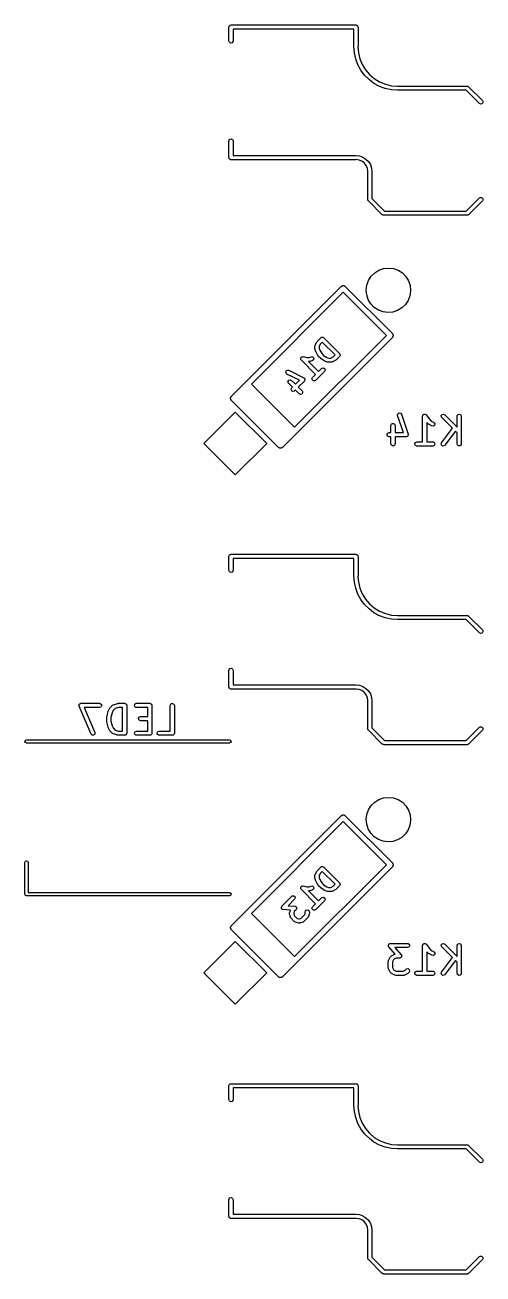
# Model space of a CAD drawing. Extents: x 63 to 245, y -153 to -57.
# Drawn here: x 113.98 to 130.47, y -153.44 to -108.49 of the extents above; entities that cross this region are included whole.
import ezdxf

# ---------------------------------------------------------------- set-up
doc = ezdxf.new("R2010")
doc.units = 0
doc.layers.add('BLACK', color=7, linetype='CONTINUOUS')

msp = doc.modelspace()

# ---------------------------------------------------------------- linework, layer by layer
at = {"layer": 'BLACK', "linetype": 'CONTINUOUS'}
for p, q in [((121.322, -108.561), (121.324, -108.551)), ((121.322, -109.061), (121.322, -108.561)), ((121.323, -108.548), (121.325, -108.545)), ((121.324, -108.551), (121.323, -108.548)), ((121.325, -108.545), (121.327, -108.535)), ((121.327, -108.535), (121.339, -108.52)), ((121.339, -108.52), (121.349, -108.504)), ((121.349, -108.504), (121.355, -108.501)), ((121.355, -108.501), (121.359, -108.496)), ((121.359, -108.496), (121.379, -108.493)), ((121.379, -108.493), (121.397, -108.486)), ((121.397, -108.486), (125.897, -108.486)), ((125.822, -108.636), (121.472, -108.636)), ((121.472, -108.636), (121.472, -109.061)), ((125.822, -109.261), (125.822, -108.636)), ((125.897, -108.486), (125.907, -108.488)), ((125.907, -108.488), (125.91, -108.487)), ((125.91, -108.487), (125.913, -108.489)), ((125.913, -108.489), (125.923, -108.491)), ((125.923, -108.491), (125.938, -108.503)), ((125.938, -108.503), (125.954, -108.513)), ((125.954, -108.513), (125.957, -108.519)), ((125.957, -108.519), (125.962, -108.523)), ((125.962, -108.523), (125.965, -108.543)), ((125.965, -108.543), (125.972, -108.561)), ((125.972, -108.561), (125.972, -109.261)), ((121.34, -109.109), (121.322, -109.061)), ((121.384, -109.135), (121.34, -109.109)), ((121.434, -109.126), (121.384, -109.135)), ((121.467, -109.087), (121.434, -109.126)), ((121.472, -109.061), (121.467, -109.087)), ((125.838, -109.485), (125.822, -109.261)), ((125.886, -109.705), (125.838, -109.485)), ((125.972, -109.261), (125.969, -109.278)), ((125.969, -109.278), (125.985, -109.485)), ((125.985, -109.485), (126.038, -109.703)), ((125.964, -109.915), (125.886, -109.705)), ((126.072, -110.113), (125.964, -109.915)), ((126.038, -109.703), (126.123, -109.91)), ((126.207, -110.292), (126.072, -110.113)), ((126.123, -109.91), (126.241, -110.101)), ((126.241, -110.101), (126.386, -110.272)), ((126.366, -110.451), (126.207, -110.292)), ((126.545, -110.586), (126.366, -110.451)), ((126.386, -110.272), (126.557, -110.417)), ((126.557, -110.417), (126.748, -110.535)), ((126.748, -110.535), (126.955, -110.62)), ((126.743, -110.694), (126.545, -110.586)), ((126.953, -110.772), (126.743, -110.694)), ((127.173, -110.82), (126.953, -110.772)), ((126.955, -110.62), (127.173, -110.673)), ((127.173, -110.673), (127.386, -110.69)), ((127.397, -110.836), (127.173, -110.82)), ((127.386, -110.69), (127.397, -110.686)), ((127.397, -110.686), (129.897, -110.686)), ((129.866, -110.836), (127.397, -110.836)), ((130.344, -111.314), (129.866, -110.836)), ((129.897, -110.686), (129.902, -110.687)), ((129.902, -110.687), (129.904, -110.686)), ((129.904, -110.686), (129.907, -110.688)), ((129.907, -110.688), (129.923, -110.691)), ((129.923, -110.691), (129.935, -110.701)), ((129.935, -110.701), (129.95, -110.708)), ((129.95, -110.708), (130.45, -111.208)), ((130.39, -111.336), (130.344, -111.314)), ((130.44, -111.322), (130.39, -111.336)), ((130.469, -111.28), (130.44, -111.322)), ((130.45, -111.208), (130.465, -111.229)), ((130.465, -111.229), (130.469, -111.28)), ((121.322, -112.661), (121.327, -112.635)), ((121.322, -113.261), (121.322, -112.661)), ((121.327, -112.635), (121.359, -112.596)), ((121.359, -112.596), (121.41, -112.587)), ((121.41, -112.587), (121.454, -112.613)), ((121.454, -112.613), (121.472, -112.661)), ((121.472, -112.661), (121.472, -113.186)), ((121.329, -113.279), (121.322, -113.261)), ((121.472, -113.186), (125.897, -113.186)), ((125.897, -113.186), (126.025, -113.2)), ((126.025, -113.2), (126.146, -113.243)), ((126.146, -113.243), (126.256, -113.311)), ((121.332, -113.298), (121.329, -113.279)), ((121.337, -113.303), (121.332, -113.298)), ((121.34, -113.309), (121.337, -113.303)), ((121.356, -113.319), (121.34, -113.309)), ((121.371, -113.331), (121.356, -113.319)), ((121.381, -113.333), (121.371, -113.331)), ((121.384, -113.335), (121.381, -113.333)), ((121.387, -113.334), (121.384, -113.335)), ((121.397, -113.336), (121.387, -113.334)), ((125.897, -113.336), (121.397, -113.336)), ((125.905, -113.333), (125.897, -113.336)), ((126.008, -113.347), (125.905, -113.333)), ((126.111, -113.39), (126.008, -113.347)), ((126.2, -113.458), (126.111, -113.39)), ((126.268, -113.547), (126.2, -113.458)), ((126.256, -113.311), (126.347, -113.402)), ((126.311, -113.65), (126.268, -113.547)), ((126.324, -113.749), (126.311, -113.65)), ((126.347, -113.402), (126.415, -113.512)), ((126.415, -113.512), (126.458, -113.633)), ((126.458, -113.633), (126.472, -113.761)), ((126.322, -113.761), (126.324, -113.749)), ((126.322, -114.761), (126.322, -113.761)), ((126.472, -113.761), (126.472, -114.73)), ((126.328, -114.776), (126.322, -114.761)), ((126.329, -114.793), (126.328, -114.776)), ((126.338, -114.806), (126.329, -114.793)), ((126.34, -114.809), (126.338, -114.806)), ((126.341, -114.81), (126.34, -114.809)), ((126.344, -114.814), (126.341, -114.81)), ((126.844, -115.314), (126.344, -114.814)), ((126.472, -114.73), (126.928, -115.186)), ((129.866, -115.186), (130.344, -114.708)), ((130.45, -114.814), (129.95, -115.314)), ((130.344, -114.708), (130.365, -114.693)), ((130.365, -114.693), (130.416, -114.689)), ((130.416, -114.689), (130.458, -114.718)), ((130.472, -114.768), (130.45, -114.814)), ((130.458, -114.718), (130.472, -114.768)), ((126.859, -115.321), (126.844, -115.314)), ((126.871, -115.331), (126.859, -115.321)), ((126.887, -115.334), (126.871, -115.331)), ((126.89, -115.336), (126.887, -115.334)), ((126.892, -115.335), (126.89, -115.336)), ((126.897, -115.336), (126.892, -115.335)), ((129.897, -115.336), (126.897, -115.336)), ((126.928, -115.186), (129.866, -115.186)), ((129.912, -115.33), (129.897, -115.336)), ((129.929, -115.329), (129.912, -115.33)), ((129.942, -115.32), (129.929, -115.329)), ((129.945, -115.318), (129.942, -115.32)), ((129.946, -115.317), (129.945, -115.318)), ((129.95, -115.314), (129.946, -115.317)), ((126.572, -117.403), (126.724, -117.309)), ((126.724, -117.309), (126.893, -117.252)), ((126.893, -117.252), (127.07, -117.233)), ((127.07, -117.233), (127.247, -117.254)), ((127.247, -117.254), (127.415, -117.314)), ((127.415, -117.314), (127.566, -117.41)), ((126.287, -117.845), (126.348, -117.678)), ((126.348, -117.678), (126.445, -117.528)), ((126.445, -117.528), (126.572, -117.403)), ((127.566, -117.41), (127.692, -117.536)), ((127.692, -117.536), (127.786, -117.688)), ((127.786, -117.688), (127.845, -117.856)), ((121.408, -121.852), (125.368, -117.892)), ((125.438, -118.104), (122.133, -121.41)), ((125.368, -117.892), (125.382, -117.885)), ((125.382, -117.885), (125.393, -117.873)), ((125.393, -117.873), (125.409, -117.871)), ((125.409, -117.871), (125.423, -117.864)), ((125.423, -117.864), (125.438, -117.866)), ((125.438, -117.866), (125.454, -117.864)), ((126.994, -119.66), (125.438, -118.104)), ((125.454, -117.864), (125.468, -117.871)), ((125.468, -117.871), (125.484, -117.873)), ((125.484, -117.873), (125.495, -117.885)), ((125.495, -117.885), (125.509, -117.892)), ((125.509, -117.892), (127.206, -119.589)), ((126.265, -118.022), (126.287, -117.845)), ((126.282, -118.2), (126.265, -118.022)), ((126.338, -118.369), (126.282, -118.2)), ((127.864, -118.056), (127.84, -118.232)), ((127.845, -117.856), (127.865, -118.033)), ((127.865, -118.033), (127.864, -118.056)), ((126.431, -118.521), (126.338, -118.369)), ((126.555, -118.65), (126.431, -118.521)), ((126.704, -118.747), (126.555, -118.65)), ((127.678, -118.548), (127.548, -118.671)), ((127.776, -118.399), (127.678, -118.548)), ((127.84, -118.232), (127.776, -118.399)), ((126.871, -118.81), (126.704, -118.747)), ((127.048, -118.833), (126.871, -118.81)), ((127.226, -118.817), (127.048, -118.833)), ((127.395, -118.762), (127.226, -118.817)), ((127.548, -118.671), (127.395, -118.762)), ((127.206, -119.73), (123.246, -123.69)), ((123.688, -122.965), (126.994, -119.66)), ((124.421, -120.037), (124.425, -120.011)), ((124.425, -120.011), (124.428, -120.008)), ((124.428, -120.003), (124.482, -119.895)), ((124.428, -120.008), (124.428, -120.003)), ((124.482, -119.895), (124.496, -119.877)), ((124.496, -119.876), (124.631, -119.741)), ((124.496, -119.877), (124.496, -119.876)), ((124.611, -119.973), (124.571, -120.054)), ((124.684, -119.9), (124.611, -119.973)), ((124.631, -119.741), (124.639, -119.736)), ((124.639, -119.736), (124.641, -119.733)), ((124.641, -119.733), (124.644, -119.732)), ((124.644, -119.732), (124.652, -119.726)), ((124.652, -119.726), (124.672, -119.725)), ((124.672, -119.725), (124.691, -119.72)), ((125.144, -120.36), (124.684, -119.9)), ((124.691, -119.72), (124.697, -119.722)), ((124.697, -119.722), (124.704, -119.722)), ((124.704, -119.722), (124.719, -119.733)), ((124.719, -119.733), (124.737, -119.741)), ((124.737, -119.741), (125.303, -120.307)), ((127.206, -119.589), (127.213, -119.603)), ((127.213, -119.716), (127.206, -119.73)), ((127.213, -119.603), (127.225, -119.614)), ((127.225, -119.705), (127.213, -119.716)), ((127.225, -119.614), (127.227, -119.63)), ((127.227, -119.689), (127.225, -119.705)), ((127.227, -119.63), (127.234, -119.644)), ((127.234, -119.675), (127.227, -119.689)), ((127.234, -119.644), (127.232, -119.66)), ((127.232, -119.66), (127.234, -119.675)), ((123.914, -120.467), (123.928, -120.451)), ((123.928, -120.451), (123.941, -120.433)), ((123.941, -120.433), (123.945, -120.432)), ((123.945, -120.432), (123.948, -120.429)), ((123.948, -120.429), (123.969, -120.426)), ((123.969, -120.426), (123.99, -120.42)), ((123.99, -120.42), (123.994, -120.422)), ((123.994, -120.422), (123.998, -120.421)), ((123.998, -120.421), (124.126, -120.447)), ((124.126, -120.447), (124.214, -120.447)), ((124.214, -120.447), (124.283, -120.424)), ((124.283, -120.424), (124.309, -120.42)), ((124.309, -120.42), (124.357, -120.439)), ((124.357, -120.439), (124.381, -120.484)), ((124.421, -120.145), (124.421, -120.037)), ((124.421, -120.146), (124.421, -120.145)), ((124.424, -120.168), (124.421, -120.146)), ((124.451, -120.249), (124.424, -120.168)), ((124.454, -120.252), (124.451, -120.249)), ((124.458, -120.264), (124.454, -120.252)), ((124.539, -120.399), (124.458, -120.264)), ((124.542, -120.401), (124.539, -120.399)), ((124.55, -120.413), (124.542, -120.401)), ((124.631, -120.494), (124.55, -120.413)), ((124.571, -120.054), (124.571, -120.132)), ((124.571, -120.132), (124.591, -120.194)), ((124.591, -120.194), (124.663, -120.313)), ((124.663, -120.313), (124.731, -120.381)), ((124.731, -120.381), (124.85, -120.453)), ((124.85, -120.453), (124.912, -120.474)), ((124.99, -120.474), (125.071, -120.433)), ((125.071, -120.433), (125.144, -120.36)), ((125.303, -120.413), (125.168, -120.548)), ((125.303, -120.307), (125.309, -120.315)), ((125.311, -120.395), (125.303, -120.413)), ((125.309, -120.315), (125.311, -120.317)), ((125.311, -120.317), (125.312, -120.32)), ((125.322, -120.379), (125.311, -120.395)), ((125.312, -120.32), (125.318, -120.328)), ((125.318, -120.328), (125.319, -120.348)), ((125.319, -120.348), (125.325, -120.367)), ((125.325, -120.367), (125.322, -120.373)), ((125.322, -120.373), (125.322, -120.379)), ((123.385, -120.935), (123.428, -120.907)), ((123.428, -120.907), (123.479, -120.912)), ((123.479, -120.912), (124.017, -121.182)), ((123.911, -120.475), (123.914, -120.472)), ((123.913, -120.497), (123.911, -120.475)), ((123.913, -120.519), (123.913, -120.497)), ((123.915, -120.522), (123.913, -120.519)), ((123.914, -120.472), (123.914, -120.467)), ((123.916, -120.526), (123.915, -120.522)), ((123.931, -120.548), (123.916, -120.526)), ((124.443, -121.06), (123.931, -120.548)), ((124.226, -120.597), (124.192, -120.597)), ((124.192, -120.597), (124.549, -120.954)), ((124.228, -120.596), (124.226, -120.597)), ((124.25, -120.593), (124.228, -120.596)), ((124.331, -120.566), (124.25, -120.593)), ((124.371, -120.534), (124.331, -120.566)), ((124.381, -120.484), (124.371, -120.534)), ((124.549, -120.954), (124.658, -120.846)), ((124.634, -120.495), (124.631, -120.494)), ((124.646, -120.505), (124.634, -120.495)), ((124.78, -120.586), (124.646, -120.505)), ((124.658, -120.846), (124.679, -120.831)), ((124.679, -120.831), (124.73, -120.826)), ((124.73, -120.826), (124.772, -120.856)), ((124.786, -120.905), (124.764, -120.952)), ((124.772, -120.856), (124.786, -120.905)), ((124.784, -120.587), (124.78, -120.586)), ((124.795, -120.593), (124.784, -120.587)), ((124.876, -120.62), (124.795, -120.593)), ((124.878, -120.62), (124.876, -120.62)), ((124.9, -120.624), (124.878, -120.62)), ((125.007, -120.624), (124.9, -120.624)), ((124.912, -120.474), (124.99, -120.474)), ((125.012, -120.622), (125.007, -120.624)), ((125.016, -120.623), (125.012, -120.622)), ((125.041, -120.616), (125.016, -120.623)), ((125.149, -120.562), (125.041, -120.616)), ((125.15, -120.561), (125.149, -120.562)), ((125.168, -120.548), (125.15, -120.561)), ((123.37, -120.984), (123.385, -120.935)), ((123.391, -121.031), (123.37, -120.984)), ((123.411, -121.047), (123.391, -121.031)), ((123.857, -121.269), (123.411, -121.047)), ((123.453, -121.31), (123.483, -121.268)), ((123.458, -121.361), (123.453, -121.31)), ((123.473, -121.383), (123.458, -121.361)), ((123.483, -121.268), (123.532, -121.255)), ((123.532, -121.255), (123.579, -121.277)), ((123.579, -121.277), (123.714, -121.412)), ((123.714, -121.412), (123.857, -121.269)), ((124.037, -121.302), (123.82, -121.518)), ((124.017, -121.182), (124.038, -121.197)), ((124.039, -121.297), (124.037, -121.302)), ((124.038, -121.197), (124.04, -121.203)), ((124.044, -121.294), (124.039, -121.297)), ((124.04, -121.203), (124.045, -121.206)), ((124.05, -121.274), (124.044, -121.294)), ((124.045, -121.206), (124.05, -121.226)), ((124.05, -121.226), (124.059, -121.244)), ((124.058, -121.255), (124.05, -121.274)), ((124.059, -121.244), (124.057, -121.25)), ((124.057, -121.25), (124.058, -121.255)), ((124.313, -121.215), (124.335, -121.169)), ((124.326, -121.265), (124.313, -121.215)), ((124.368, -121.294), (124.326, -121.265)), ((124.335, -121.169), (124.443, -121.06)), ((124.42, -121.29), (124.368, -121.294)), ((124.441, -121.275), (124.42, -121.29)), ((124.764, -120.952), (124.441, -121.275)), ((122.133, -121.41), (123.688, -122.965)), ((123.608, -121.518), (123.473, -121.383)), ((123.559, -121.593), (123.581, -121.546)), ((123.572, -121.642), (123.559, -121.593)), ((123.614, -121.672), (123.572, -121.642)), ((123.581, -121.546), (123.608, -121.518)), ((123.665, -121.667), (123.614, -121.672)), ((123.687, -121.652), (123.665, -121.667)), ((123.714, -121.624), (123.687, -121.652)), ((123.85, -121.76), (123.714, -121.624)), ((123.82, -121.518), (123.956, -121.654)), ((123.896, -121.782), (123.85, -121.76)), ((123.946, -121.768), (123.896, -121.782)), ((123.975, -121.726), (123.946, -121.768)), ((123.956, -121.654), (123.971, -121.675)), ((123.971, -121.675), (123.975, -121.726)), ((121.38, -121.907), (121.387, -121.893)), ((121.382, -121.922), (121.38, -121.907)), ((121.38, -121.938), (121.382, -121.922)), ((121.387, -121.952), (121.38, -121.938)), ((121.387, -121.893), (121.389, -121.877)), ((121.389, -121.968), (121.387, -121.952)), ((121.389, -121.877), (121.401, -121.866)), ((121.401, -121.979), (121.389, -121.968)), ((121.401, -121.866), (121.408, -121.852)), ((121.408, -121.993), (121.401, -121.979)), ((123.105, -123.69), (121.408, -121.993)), ((120.418, -123.549), (121.549, -122.417)), ((121.549, -122.417), (122.681, -123.549)), ((127.393, -122.514), (127.412, -122.466)), ((127.397, -122.539), (127.393, -122.514)), ((127.602, -123.155), (127.397, -122.539)), ((127.412, -122.466), (127.457, -122.442)), ((127.457, -122.442), (127.508, -122.452)), ((127.508, -122.452), (127.54, -122.492)), ((127.54, -122.492), (127.778, -123.206)), ((128.298, -122.563), (128.303, -122.538)), ((128.298, -123.488), (128.298, -122.563)), ((128.303, -122.538), (128.305, -122.534)), ((128.305, -122.534), (128.306, -122.53)), ((128.306, -122.53), (128.322, -122.515)), ((128.322, -122.515), (128.336, -122.498)), ((128.336, -122.498), (128.34, -122.498)), ((128.34, -122.498), (128.343, -122.495)), ((128.343, -122.495), (128.365, -122.493)), ((128.365, -122.493), (128.386, -122.49)), ((128.386, -122.49), (128.39, -122.492)), ((128.39, -122.492), (128.394, -122.491)), ((128.394, -122.491), (128.412, -122.504)), ((128.412, -122.504), (128.431, -122.515)), ((128.431, -122.515), (128.432, -122.519)), ((128.432, -122.519), (128.436, -122.522)), ((128.436, -122.522), (128.527, -122.658)), ((128.527, -122.658), (128.608, -122.74)), ((128.967, -122.544), (128.997, -122.502)), ((128.972, -122.595), (128.967, -122.544)), ((128.987, -122.616), (128.972, -122.595)), ((129.369, -122.999), (128.987, -122.616)), ((128.997, -122.502), (129.046, -122.489)), ((129.046, -122.489), (129.093, -122.51)), ((129.093, -122.51), (129.536, -122.954)), ((129.536, -122.563), (129.541, -122.538)), ((129.536, -122.954), (129.536, -122.563)), ((129.541, -122.538), (129.574, -122.498)), ((129.574, -122.498), (129.624, -122.49)), ((129.624, -122.49), (129.669, -122.515)), ((129.669, -122.515), (129.686, -122.563)), ((129.686, -122.563), (129.686, -123.563)), ((127.039, -123.173), (127.087, -123.155)), ((127.087, -123.155), (127.155, -123.155)), ((127.155, -122.897), (127.16, -122.871)), ((127.155, -123.155), (127.155, -122.897)), ((127.16, -122.871), (127.193, -122.832)), ((127.193, -122.832), (127.243, -122.823)), ((127.243, -122.823), (127.288, -122.849)), ((127.288, -122.849), (127.305, -122.897)), ((127.305, -122.897), (127.305, -123.155)), ((127.305, -123.155), (127.602, -123.155)), ((128.511, -122.855), (128.448, -122.792)), ((128.448, -122.792), (128.448, -123.488)), ((128.512, -122.855), (128.511, -122.855)), ((128.53, -122.869), (128.512, -122.855)), ((128.625, -122.916), (128.53, -122.869)), ((128.608, -122.74), (128.692, -122.782)), ((128.676, -122.922), (128.625, -122.916)), ((128.719, -122.894), (128.676, -122.922)), ((128.692, -122.782), (128.713, -122.798)), ((128.713, -122.798), (128.734, -122.845)), ((128.734, -122.845), (128.719, -122.894)), ((128.98, -123.518), (129.369, -122.999)), ((129.477, -123.106), (129.1, -123.608)), ((129.536, -123.166), (129.477, -123.106)), ((121.549, -124.68), (120.418, -123.549)), ((122.681, -123.549), (121.549, -124.68)), ((127.014, -123.217), (127.039, -123.173)), ((127.023, -123.268), (127.014, -123.217)), ((127.062, -123.301), (127.023, -123.268)), ((127.087, -123.305), (127.062, -123.301)), ((127.155, -123.305), (127.087, -123.305)), ((127.155, -123.563), (127.155, -123.305)), ((127.173, -123.612), (127.155, -123.563)), ((127.217, -123.637), (127.173, -123.612)), ((127.301, -123.589), (127.268, -123.628)), ((127.305, -123.563), (127.301, -123.589)), ((127.707, -123.305), (127.305, -123.305)), ((127.305, -123.305), (127.305, -123.563)), ((127.712, -123.303), (127.707, -123.305)), ((127.718, -123.304), (127.712, -123.303)), ((127.736, -123.294), (127.718, -123.304)), ((127.755, -123.287), (127.736, -123.294)), ((127.758, -123.283), (127.755, -123.287)), ((127.763, -123.28), (127.758, -123.283)), ((127.77, -123.261), (127.763, -123.28)), ((127.78, -123.243), (127.77, -123.261)), ((127.778, -123.206), (127.781, -123.232)), ((127.781, -123.232), (127.779, -123.237)), ((127.779, -123.237), (127.78, -123.243)), ((128.014, -123.55), (128.039, -123.506)), ((128.023, -123.601), (128.014, -123.55)), ((128.062, -123.634), (128.023, -123.601)), ((128.039, -123.506), (128.087, -123.488)), ((128.087, -123.488), (128.298, -123.488)), ((128.448, -123.488), (128.659, -123.488)), ((128.659, -123.488), (128.685, -123.493)), ((128.685, -123.493), (128.724, -123.526)), ((128.733, -123.576), (128.707, -123.621)), ((128.724, -123.526), (128.733, -123.576)), ((128.965, -123.567), (128.98, -123.518)), ((128.985, -123.615), (128.965, -123.567)), ((129.1, -123.608), (129.081, -123.626)), ((129.536, -123.563), (129.536, -123.166)), ((129.554, -123.612), (129.536, -123.563)), ((129.598, -123.637), (129.554, -123.612)), ((129.682, -123.589), (129.649, -123.628)), ((129.686, -123.563), (129.682, -123.589)), ((123.119, -123.697), (123.105, -123.69)), ((123.13, -123.709), (123.119, -123.697)), ((123.146, -123.711), (123.13, -123.709)), ((123.16, -123.718), (123.146, -123.711)), ((123.176, -123.716), (123.16, -123.718)), ((123.191, -123.718), (123.176, -123.716)), ((123.205, -123.711), (123.191, -123.718)), ((123.221, -123.709), (123.205, -123.711)), ((123.232, -123.697), (123.221, -123.709)), ((123.246, -123.69), (123.232, -123.697)), ((127.268, -123.628), (127.217, -123.637)), ((128.087, -123.638), (128.062, -123.634)), ((128.659, -123.638), (128.087, -123.638)), ((128.707, -123.621), (128.659, -123.638)), ((129.031, -123.638), (128.985, -123.615)), ((129.081, -123.626), (129.031, -123.638)), ((129.649, -123.628), (129.598, -123.637)), ((121.322, -127.611), (121.324, -127.601)), ((121.322, -128.111), (121.322, -127.611)), ((121.323, -127.598), (121.325, -127.595)), ((121.324, -127.601), (121.323, -127.598)), ((121.325, -127.595), (121.327, -127.585)), ((121.327, -127.585), (121.339, -127.57)), ((121.339, -127.57), (121.349, -127.554)), ((121.349, -127.554), (121.355, -127.551)), ((121.355, -127.551), (121.359, -127.546)), ((121.359, -127.546), (121.379, -127.543)), ((121.379, -127.543), (121.397, -127.536)), ((121.397, -127.536), (125.897, -127.536)), ((125.897, -127.536), (125.907, -127.538)), ((125.907, -127.538), (125.91, -127.537)), ((125.91, -127.537), (125.913, -127.539)), ((125.913, -127.539), (125.923, -127.541)), ((125.923, -127.541), (125.938, -127.553)), ((125.938, -127.553), (125.954, -127.563)), ((125.954, -127.563), (125.957, -127.569)), ((125.957, -127.569), (125.962, -127.573)), ((125.962, -127.573), (125.965, -127.593)), ((125.965, -127.593), (125.972, -127.611)), ((125.972, -127.611), (125.972, -128.311)), ((125.822, -127.686), (121.472, -127.686)), ((121.472, -127.686), (121.472, -128.111)), ((125.822, -128.311), (125.822, -127.686)), ((121.34, -128.159), (121.322, -128.111)), ((121.384, -128.185), (121.34, -128.159)), ((121.434, -128.176), (121.384, -128.185)), ((121.467, -128.137), (121.434, -128.176)), ((121.472, -128.111), (121.467, -128.137)), ((125.838, -128.535), (125.822, -128.311)), ((125.886, -128.755), (125.838, -128.535)), ((125.972, -128.311), (125.969, -128.328)), ((125.969, -128.328), (125.985, -128.535)), ((125.985, -128.535), (126.038, -128.753)), ((125.964, -128.965), (125.886, -128.755)), ((126.072, -129.163), (125.964, -128.965)), ((126.038, -128.753), (126.123, -128.96)), ((126.123, -128.96), (126.241, -129.151)), ((126.207, -129.342), (126.072, -129.163)), ((126.366, -129.501), (126.207, -129.342)), ((126.241, -129.151), (126.386, -129.322)), ((126.386, -129.322), (126.557, -129.467)), ((126.545, -129.636), (126.366, -129.501)), ((126.743, -129.744), (126.545, -129.636)), ((126.557, -129.467), (126.748, -129.585)), ((126.953, -129.822), (126.743, -129.744)), ((126.748, -129.585), (126.955, -129.67)), ((127.173, -129.87), (126.953, -129.822)), ((126.955, -129.67), (127.173, -129.723)), ((127.173, -129.723), (127.386, -129.74)), ((127.397, -129.886), (127.173, -129.87)), ((127.386, -129.74), (127.397, -129.736)), ((127.397, -129.736), (129.897, -129.736)), ((129.866, -129.886), (127.397, -129.886)), ((130.344, -130.364), (129.866, -129.886)), ((129.897, -129.736), (129.902, -129.737)), ((129.902, -129.737), (129.904, -129.736)), ((129.904, -129.736), (129.907, -129.738)), ((129.907, -129.738), (129.923, -129.741)), ((129.923, -129.741), (129.935, -129.751)), ((129.935, -129.751), (129.95, -129.758)), ((129.95, -129.758), (130.45, -130.258)), ((130.469, -130.33), (130.44, -130.372)), ((130.45, -130.258), (130.465, -130.279)), ((130.465, -130.279), (130.469, -130.33)), ((130.39, -130.386), (130.344, -130.364)), ((130.44, -130.372), (130.39, -130.386)), ((121.322, -131.711), (121.327, -131.685)), ((121.327, -131.685), (121.359, -131.646)), ((121.359, -131.646), (121.41, -131.637)), ((121.41, -131.637), (121.454, -131.663)), ((121.454, -131.663), (121.472, -131.711)), ((121.322, -132.311), (121.322, -131.711)), ((121.472, -131.711), (121.472, -132.236)), ((121.329, -132.329), (121.322, -132.311)), ((121.332, -132.349), (121.329, -132.329)), ((121.337, -132.353), (121.332, -132.349)), ((121.34, -132.359), (121.337, -132.353)), ((121.356, -132.369), (121.34, -132.359)), ((121.371, -132.381), (121.356, -132.369)), ((121.381, -132.383), (121.371, -132.381)), ((121.384, -132.385), (121.381, -132.383)), ((121.387, -132.384), (121.384, -132.385)), ((121.397, -132.386), (121.387, -132.384)), ((125.897, -132.386), (121.397, -132.386)), ((121.472, -132.236), (125.897, -132.236)), ((125.897, -132.236), (126.025, -132.25)), ((125.905, -132.383), (125.897, -132.386)), ((126.008, -132.397), (125.905, -132.383)), ((126.111, -132.44), (126.008, -132.397)), ((126.025, -132.25), (126.146, -132.293)), ((126.2, -132.508), (126.111, -132.44)), ((126.146, -132.293), (126.256, -132.361)), ((126.268, -132.597), (126.2, -132.508)), ((126.256, -132.361), (126.347, -132.452)), ((126.311, -132.7), (126.268, -132.597)), ((126.347, -132.452), (126.415, -132.562)), ((126.415, -132.562), (126.458, -132.683)), ((115.922, -132.978), (115.924, -132.969)), ((115.928, -133.003), (115.922, -132.978)), ((115.923, -132.96), (115.931, -132.945)), ((115.924, -132.969), (115.923, -132.96)), ((116.356, -134.003), (115.928, -133.003)), ((115.931, -132.945), (115.936, -132.928)), ((115.936, -132.928), (115.944, -132.924)), ((115.944, -132.924), (115.948, -132.916)), ((115.948, -132.916), (115.965, -132.91)), ((115.965, -132.91), (115.979, -132.9)), ((115.979, -132.9), (115.988, -132.901)), ((115.988, -132.901), (115.997, -132.898)), ((115.997, -132.898), (116.663, -132.898)), ((116.663, -133.048), (116.11, -133.048)), ((116.11, -133.048), (116.494, -133.944)), ((116.663, -132.898), (116.689, -132.903)), ((116.711, -133.031), (116.663, -133.048)), ((116.689, -132.903), (116.728, -132.936)), ((116.737, -132.986), (116.711, -133.031)), ((116.728, -132.936), (116.737, -132.986)), ((117.039, -133.063), (117.134, -132.968)), ((117.134, -132.968), (117.155, -132.953)), ((117.155, -132.953), (117.16, -132.953)), ((117.16, -132.953), (117.163, -132.95)), ((117.163, -132.95), (117.306, -132.902)), ((117.342, -133.048), (117.228, -133.087)), ((117.306, -132.902), (117.328, -132.899)), ((117.328, -132.899), (117.33, -132.898)), ((117.33, -132.898), (117.568, -132.898)), ((117.493, -133.048), (117.342, -133.048)), ((117.493, -133.898), (117.493, -133.048)), ((117.568, -132.898), (117.578, -132.9)), ((117.578, -132.9), (117.581, -132.9)), ((117.581, -132.9), (117.584, -132.901)), ((117.584, -132.901), (117.594, -132.903)), ((117.594, -132.903), (117.609, -132.915)), ((117.609, -132.915), (117.625, -132.925)), ((117.625, -132.925), (117.628, -132.932)), ((117.628, -132.932), (117.633, -132.936)), ((117.633, -132.936), (117.636, -132.955)), ((117.636, -132.955), (117.643, -132.973)), ((117.643, -132.973), (117.643, -133.973)), ((117.923, -132.96), (117.948, -132.916)), ((117.932, -133.011), (117.923, -132.96)), ((117.971, -133.044), (117.932, -133.011)), ((117.948, -132.916), (117.997, -132.898)), ((117.997, -133.048), (117.971, -133.044)), ((117.997, -132.898), (118.473, -132.898)), ((118.398, -133.048), (117.997, -133.048)), ((118.398, -133.375), (118.398, -133.048)), ((118.473, -132.898), (118.482, -132.9)), ((118.482, -132.9), (118.486, -132.9)), ((118.486, -132.9), (118.489, -132.901)), ((118.489, -132.901), (118.498, -132.903)), ((118.498, -132.903), (118.513, -132.915)), ((118.513, -132.915), (118.53, -132.925)), ((118.53, -132.925), (118.532, -132.932)), ((118.532, -132.932), (118.538, -132.936)), ((118.538, -132.936), (118.541, -132.955)), ((118.541, -132.955), (118.548, -132.973)), ((118.548, -132.973), (118.548, -133.973)), ((119.207, -132.973), (119.212, -132.948)), ((119.207, -133.898), (119.207, -132.973)), ((119.212, -132.948), (119.245, -132.908)), ((119.245, -132.908), (119.295, -132.9)), ((119.295, -132.9), (119.34, -132.925)), ((119.34, -132.925), (119.357, -132.973)), ((119.357, -132.973), (119.357, -133.973)), ((126.324, -132.799), (126.311, -132.7)), ((126.322, -132.811), (126.324, -132.799)), ((126.322, -133.811), (126.322, -132.811)), ((126.458, -132.683), (126.472, -132.811)), ((126.472, -132.811), (126.472, -133.78)), ((116.922, -133.402), (116.924, -133.387)), ((116.922, -133.545), (116.922, -133.402)), ((116.924, -133.384), (116.971, -133.193)), ((116.924, -133.387), (116.924, -133.384)), ((116.971, -133.193), (116.977, -133.181)), ((116.977, -133.178), (117.025, -133.083)), ((116.977, -133.181), (116.977, -133.178)), ((117.025, -133.083), (117.038, -133.065)), ((117.038, -133.065), (117.039, -133.063)), ((117.115, -133.238), (117.072, -133.411)), ((117.072, -133.411), (117.072, -133.536)), ((117.153, -133.161), (117.115, -133.238)), ((117.228, -133.087), (117.153, -133.161)), ((118.066, -133.437), (118.091, -133.392)), ((118.074, -133.487), (118.066, -133.437)), ((118.114, -133.52), (118.074, -133.487)), ((118.091, -133.392), (118.139, -133.375)), ((118.139, -133.375), (118.398, -133.375)), ((116.494, -133.944), (116.5, -133.969)), ((116.923, -133.548), (116.922, -133.545)), ((116.924, -133.563), (116.923, -133.548)), ((116.971, -133.753), (116.924, -133.563)), ((116.973, -133.756), (116.971, -133.753)), ((116.977, -133.769), (116.973, -133.756)), ((117.025, -133.864), (116.977, -133.769)), ((117.026, -133.865), (117.025, -133.864)), ((117.039, -133.884), (117.026, -133.865)), ((117.134, -133.979), (117.039, -133.884)), ((117.072, -133.536), (117.115, -133.709)), ((117.115, -133.709), (117.153, -133.786)), ((117.153, -133.786), (117.228, -133.86)), ((117.228, -133.86), (117.342, -133.898)), ((117.342, -133.898), (117.493, -133.898)), ((117.923, -133.96), (117.948, -133.916)), ((117.948, -133.916), (117.997, -133.898)), ((117.997, -133.898), (118.398, -133.898)), ((118.139, -133.525), (118.114, -133.52)), ((118.398, -133.525), (118.139, -133.525)), ((118.398, -133.898), (118.398, -133.525)), ((118.732, -133.96), (118.758, -133.916)), ((118.758, -133.916), (118.806, -133.898)), ((118.806, -133.898), (119.207, -133.898)), ((126.328, -133.826), (126.322, -133.811)), ((126.329, -133.843), (126.328, -133.826)), ((126.338, -133.856), (126.329, -133.843)), ((126.34, -133.859), (126.338, -133.856)), ((126.341, -133.86), (126.34, -133.859)), ((126.344, -133.864), (126.341, -133.86)), ((126.844, -134.364), (126.344, -133.864)), ((126.472, -133.78), (126.928, -134.236)), ((129.866, -134.236), (130.344, -133.758)), ((130.45, -133.864), (129.95, -134.364)), ((130.344, -133.758), (130.365, -133.743)), ((130.365, -133.743), (130.416, -133.739)), ((130.416, -133.739), (130.458, -133.768)), ((130.472, -133.818), (130.45, -133.864)), ((130.458, -133.768), (130.472, -133.818)), ((113.977, -134.271), (113.995, -134.229)), ((113.995, -134.313), (113.977, -134.271)), ((113.995, -134.229), (114.037, -134.211)), ((114.037, -134.331), (113.995, -134.313)), ((114.037, -134.211), (121.337, -134.211)), ((121.337, -134.331), (114.037, -134.331)), ((116.391, -134.04), (116.356, -134.003)), ((116.442, -134.046), (116.391, -134.04)), ((116.485, -134.018), (116.442, -134.046)), ((116.5, -133.969), (116.485, -134.018)), ((117.138, -133.981), (117.134, -133.979)), ((117.14, -133.985), (117.138, -133.981)), ((117.163, -133.997), (117.14, -133.985)), ((117.306, -134.045), (117.163, -133.997)), ((117.308, -134.044), (117.306, -134.045)), ((117.33, -134.048), (117.308, -134.044)), ((117.568, -134.048), (117.33, -134.048)), ((117.586, -134.042), (117.568, -134.048)), ((117.605, -134.038), (117.586, -134.042)), ((117.61, -134.033), (117.605, -134.038)), ((117.616, -134.031), (117.61, -134.033)), ((117.626, -134.014), (117.616, -134.031)), ((117.638, -133.999), (117.626, -134.014)), ((117.64, -133.989), (117.638, -133.999)), ((117.642, -133.986), (117.64, -133.989)), ((117.643, -133.973), (117.641, -133.983)), ((117.641, -133.983), (117.642, -133.986)), ((117.932, -134.011), (117.923, -133.96)), ((117.971, -134.044), (117.932, -134.011)), ((117.997, -134.048), (117.971, -134.044)), ((118.473, -134.048), (117.997, -134.048)), ((118.491, -134.042), (118.473, -134.048)), ((118.51, -134.038), (118.491, -134.042)), ((118.515, -134.033), (118.51, -134.038)), ((118.521, -134.031), (118.515, -134.033)), ((118.531, -134.014), (118.521, -134.031)), ((118.543, -133.999), (118.531, -134.014)), ((118.545, -133.989), (118.543, -133.999)), ((118.547, -133.986), (118.545, -133.989)), ((118.548, -133.973), (118.546, -133.983)), ((118.546, -133.983), (118.547, -133.986)), ((118.741, -134.011), (118.732, -133.96)), ((118.78, -134.044), (118.741, -134.011)), ((118.806, -134.048), (118.78, -134.044)), ((119.282, -134.048), (118.806, -134.048)), ((119.301, -134.042), (119.282, -134.048)), ((119.32, -134.038), (119.301, -134.042)), ((119.324, -134.033), (119.32, -134.038)), ((119.33, -134.031), (119.324, -134.033)), ((119.34, -134.014), (119.33, -134.031)), ((119.353, -133.999), (119.34, -134.014)), ((119.354, -133.989), (119.353, -133.999)), ((119.356, -133.986), (119.354, -133.989)), ((119.357, -133.973), (119.356, -133.983)), ((119.356, -133.983), (119.356, -133.986)), ((121.337, -134.211), (121.379, -134.229)), ((121.379, -134.313), (121.337, -134.331)), ((121.379, -134.229), (121.397, -134.271)), ((121.397, -134.271), (121.379, -134.313)), ((126.859, -134.371), (126.844, -134.364)), ((126.871, -134.381), (126.859, -134.371)), ((126.887, -134.384), (126.871, -134.381)), ((126.89, -134.386), (126.887, -134.384)), ((126.892, -134.385), (126.89, -134.386)), ((126.897, -134.386), (126.892, -134.385)), ((129.897, -134.386), (126.897, -134.386)), ((126.928, -134.236), (129.866, -134.236)), ((129.912, -134.38), (129.897, -134.386)), ((129.929, -134.379), (129.912, -134.38)), ((129.942, -134.37), (129.929, -134.379)), ((129.945, -134.368), (129.942, -134.37)), ((129.946, -134.367), (129.945, -134.368)), ((129.95, -134.364), (129.946, -134.367)), ((126.348, -136.728), (126.445, -136.578)), ((126.445, -136.578), (126.572, -136.453)), ((126.572, -136.453), (126.724, -136.359)), ((126.724, -136.359), (126.893, -136.302)), ((126.893, -136.302), (127.07, -136.283)), ((127.07, -136.283), (127.247, -136.304)), ((127.247, -136.304), (127.415, -136.364)), ((127.415, -136.364), (127.566, -136.46)), ((127.566, -136.46), (127.692, -136.586)), ((127.692, -136.586), (127.786, -136.738)), ((121.408, -140.902), (125.368, -136.942)), ((125.368, -136.942), (125.382, -136.935)), ((125.382, -136.935), (125.393, -136.923)), ((125.393, -136.923), (125.409, -136.921)), ((125.409, -136.921), (125.423, -136.914)), ((125.423, -136.914), (125.438, -136.916)), ((125.438, -136.916), (125.454, -136.914)), ((125.454, -136.914), (125.468, -136.921)), ((125.468, -136.921), (125.484, -136.923)), ((125.484, -136.923), (125.495, -136.935)), ((125.495, -136.935), (125.509, -136.942)), ((125.509, -136.942), (127.206, -138.639)), ((126.265, -137.072), (126.287, -136.895)), ((126.282, -137.25), (126.265, -137.072)), ((126.287, -136.895), (126.348, -136.728)), ((127.786, -136.738), (127.845, -136.906)), ((127.845, -136.906), (127.865, -137.083)), ((127.865, -137.083), (127.864, -137.106)), ((125.438, -137.154), (122.133, -140.46)), ((126.994, -138.71), (125.438, -137.154)), ((126.338, -137.419), (126.282, -137.25)), ((126.431, -137.571), (126.338, -137.419)), ((127.776, -137.449), (127.678, -137.598)), ((127.84, -137.282), (127.776, -137.449)), ((127.864, -137.106), (127.84, -137.282)), ((126.555, -137.7), (126.431, -137.571)), ((126.704, -137.797), (126.555, -137.7)), ((126.871, -137.86), (126.704, -137.797)), ((127.048, -137.883), (126.871, -137.86)), ((127.226, -137.867), (127.048, -137.883)), ((127.395, -137.812), (127.226, -137.867)), ((127.548, -137.721), (127.395, -137.812)), ((127.678, -137.598), (127.548, -137.721)), ((113.977, -138.621), (113.995, -138.579)), ((113.977, -139.771), (113.977, -138.621)), ((113.995, -138.579), (114.037, -138.561)), ((114.037, -138.561), (114.079, -138.579)), ((114.079, -138.579), (114.097, -138.621)), ((114.097, -138.621), (114.097, -139.711)), ((127.206, -138.78), (123.246, -142.74)), ((123.688, -142.015), (126.994, -138.71)), ((124.496, -138.926), (124.631, -138.791)), ((124.631, -138.791), (124.639, -138.786)), ((124.639, -138.786), (124.641, -138.783)), ((124.641, -138.783), (124.644, -138.782)), ((124.644, -138.782), (124.652, -138.776)), ((124.652, -138.776), (124.672, -138.775)), ((124.672, -138.775), (124.691, -138.77)), ((124.691, -138.77), (124.697, -138.772)), ((124.697, -138.772), (124.704, -138.772)), ((124.704, -138.772), (124.719, -138.783)), ((124.719, -138.783), (124.737, -138.791)), ((124.737, -138.791), (125.303, -139.357)), ((127.206, -138.639), (127.213, -138.653)), ((127.213, -138.766), (127.206, -138.78)), ((127.213, -138.653), (127.225, -138.664)), ((127.225, -138.755), (127.213, -138.766)), ((127.225, -138.664), (127.227, -138.68)), ((127.227, -138.739), (127.225, -138.755)), ((127.227, -138.68), (127.234, -138.694)), ((127.234, -138.725), (127.227, -138.739)), ((127.234, -138.694), (127.232, -138.71)), ((127.232, -138.71), (127.234, -138.725)), ((124.421, -139.087), (124.425, -139.061)), ((124.421, -139.195), (124.421, -139.087)), ((124.421, -139.196), (124.421, -139.195)), ((124.424, -139.218), (124.421, -139.196)), ((124.451, -139.299), (124.424, -139.218)), ((124.425, -139.061), (124.428, -139.058)), ((124.428, -139.053), (124.482, -138.945)), ((124.428, -139.058), (124.428, -139.053)), ((124.454, -139.302), (124.451, -139.299)), ((124.458, -139.314), (124.454, -139.302)), ((124.539, -139.449), (124.458, -139.314)), ((124.482, -138.945), (124.496, -138.927)), ((124.496, -138.927), (124.496, -138.926)), ((124.611, -139.023), (124.571, -139.104)), ((124.571, -139.104), (124.571, -139.182)), ((124.571, -139.182), (124.591, -139.244)), ((124.591, -139.244), (124.663, -139.363)), ((124.684, -138.95), (124.611, -139.023)), ((125.144, -139.41), (124.684, -138.95)), ((113.995, -139.813), (113.977, -139.771)), ((114.097, -139.711), (121.337, -139.711)), ((121.337, -139.711), (121.379, -139.729)), ((121.379, -139.729), (121.397, -139.771)), ((121.397, -139.771), (121.379, -139.813)), ((123.911, -139.525), (123.914, -139.522)), ((123.913, -139.547), (123.911, -139.525)), ((123.913, -139.569), (123.913, -139.547)), ((123.915, -139.572), (123.913, -139.569)), ((123.914, -139.517), (123.928, -139.501)), ((123.914, -139.522), (123.914, -139.517)), ((123.916, -139.576), (123.915, -139.572)), ((123.931, -139.598), (123.916, -139.576)), ((123.928, -139.501), (123.941, -139.483)), ((124.443, -140.11), (123.931, -139.598)), ((123.941, -139.483), (123.945, -139.482)), ((123.945, -139.482), (123.948, -139.479)), ((123.948, -139.479), (123.969, -139.476)), ((123.969, -139.476), (123.99, -139.47)), ((123.99, -139.47), (123.994, -139.472)), ((123.994, -139.472), (123.998, -139.471)), ((123.998, -139.471), (124.126, -139.497)), ((124.126, -139.497), (124.214, -139.497)), ((124.226, -139.647), (124.192, -139.647)), ((124.192, -139.647), (124.549, -140.004)), ((124.214, -139.497), (124.283, -139.474)), ((124.228, -139.646), (124.226, -139.647)), ((124.25, -139.643), (124.228, -139.646)), ((124.331, -139.616), (124.25, -139.643)), ((124.283, -139.474), (124.309, -139.47)), ((124.309, -139.47), (124.357, -139.489)), ((124.371, -139.584), (124.331, -139.616)), ((124.357, -139.489), (124.381, -139.534)), ((124.381, -139.534), (124.371, -139.584)), ((124.542, -139.451), (124.539, -139.449)), ((124.55, -139.463), (124.542, -139.451)), ((124.631, -139.544), (124.55, -139.463)), ((124.634, -139.545), (124.631, -139.544)), ((124.646, -139.555), (124.634, -139.545)), ((124.78, -139.636), (124.646, -139.555)), ((124.663, -139.363), (124.731, -139.431)), ((124.731, -139.431), (124.85, -139.503)), ((124.784, -139.637), (124.78, -139.636)), ((124.795, -139.643), (124.784, -139.637)), ((124.876, -139.67), (124.795, -139.643)), ((124.85, -139.503), (124.912, -139.524)), ((124.878, -139.67), (124.876, -139.67)), ((124.9, -139.674), (124.878, -139.67)), ((125.007, -139.674), (124.9, -139.674)), ((124.912, -139.524), (124.99, -139.524)), ((124.99, -139.524), (125.071, -139.483)), ((125.012, -139.672), (125.007, -139.674)), ((125.016, -139.673), (125.012, -139.672)), ((125.041, -139.666), (125.016, -139.673)), ((125.149, -139.612), (125.041, -139.666)), ((125.071, -139.483), (125.144, -139.41)), ((125.15, -139.611), (125.149, -139.612)), ((125.168, -139.598), (125.15, -139.611)), ((125.303, -139.463), (125.168, -139.598)), ((125.303, -139.357), (125.309, -139.365)), ((125.311, -139.445), (125.303, -139.463)), ((125.309, -139.365), (125.311, -139.367)), ((125.311, -139.367), (125.312, -139.37)), ((125.322, -139.429), (125.311, -139.445)), ((125.312, -139.37), (125.318, -139.378)), ((125.318, -139.378), (125.319, -139.398)), ((125.319, -139.398), (125.325, -139.417)), ((125.325, -139.417), (125.322, -139.423)), ((125.322, -139.423), (125.322, -139.429)), ((114.037, -139.831), (113.995, -139.813)), ((121.337, -139.831), (114.037, -139.831)), ((121.379, -139.813), (121.337, -139.831)), ((123.209, -140.239), (123.211, -140.233)), ((123.214, -140.258), (123.209, -140.239)), ((123.211, -140.227), (123.222, -140.21)), ((123.211, -140.233), (123.211, -140.227)), ((123.222, -140.21), (123.23, -140.192)), ((123.23, -140.192), (123.581, -139.842)), ((123.687, -139.948), (123.453, -140.181)), ((123.453, -140.181), (123.692, -140.197)), ((123.581, -139.842), (123.602, -139.827)), ((123.602, -139.827), (123.653, -139.822)), ((123.653, -139.822), (123.695, -139.852)), ((123.708, -139.901), (123.687, -139.948)), ((123.692, -140.197), (123.703, -140.2)), ((123.695, -139.852), (123.708, -139.901)), ((123.703, -140.2), (123.707, -140.2)), ((123.707, -140.2), (123.709, -140.201)), ((123.709, -140.201), (123.718, -140.203)), ((123.718, -140.203), (123.732, -140.217)), ((123.732, -140.217), (123.749, -140.229)), ((123.749, -140.229), (123.75, -140.235)), ((123.75, -140.235), (123.755, -140.239)), ((123.755, -140.239), (123.757, -140.259)), ((124.313, -140.265), (124.335, -140.219)), ((124.335, -140.219), (124.443, -140.11)), ((124.764, -140.002), (124.441, -140.325)), ((124.549, -140.004), (124.658, -139.896)), ((124.658, -139.896), (124.679, -139.881)), ((124.679, -139.881), (124.73, -139.876)), ((124.73, -139.876), (124.772, -139.906)), ((124.786, -139.955), (124.764, -140.002)), ((124.772, -139.906), (124.786, -139.955)), ((122.133, -140.46), (123.688, -142.015)), ((123.216, -140.278), (123.214, -140.258)), ((123.22, -140.282), (123.216, -140.278)), ((123.222, -140.288), (123.22, -140.282)), ((123.239, -140.3), (123.222, -140.288)), ((123.253, -140.314), (123.239, -140.3)), ((123.261, -140.316), (123.253, -140.314)), ((123.264, -140.318), (123.261, -140.316)), ((123.267, -140.317), (123.264, -140.318)), ((123.278, -140.32), (123.267, -140.317)), ((123.533, -140.337), (123.278, -140.32)), ((123.505, -140.434), (123.509, -140.412)), ((123.505, -140.487), (123.505, -140.434)), ((123.505, -140.489), (123.505, -140.487)), ((123.509, -140.511), (123.505, -140.489)), ((123.509, -140.41), (123.533, -140.337)), ((123.509, -140.412), (123.509, -140.41)), ((123.535, -140.592), (123.509, -140.511)), ((123.538, -140.596), (123.535, -140.592)), ((123.539, -140.6), (123.538, -140.596)), ((123.554, -140.621), (123.539, -140.6)), ((123.688, -140.756), (123.554, -140.621)), ((123.672, -140.393), (123.655, -140.446)), ((123.655, -140.446), (123.655, -140.475)), ((123.655, -140.475), (123.672, -140.528)), ((123.74, -140.325), (123.672, -140.393)), ((123.672, -140.528), (123.782, -140.637)), ((123.749, -140.307), (123.74, -140.325)), ((123.76, -140.29), (123.749, -140.307)), ((123.757, -140.259), (123.762, -140.279)), ((123.762, -140.279), (123.76, -140.284)), ((123.76, -140.284), (123.76, -140.29)), ((123.782, -140.637), (123.834, -140.655)), ((123.834, -140.655), (123.864, -140.655)), ((123.864, -140.655), (123.916, -140.637)), ((123.916, -140.637), (124.053, -140.501)), ((124.171, -140.594), (124.01, -140.756)), ((124.053, -140.501), (124.07, -140.448)), ((124.07, -140.407), (124.075, -140.381)), ((124.07, -140.448), (124.07, -140.407)), ((124.075, -140.381), (124.108, -140.342)), ((124.108, -140.342), (124.158, -140.333)), ((124.158, -140.333), (124.203, -140.358)), ((124.173, -140.59), (124.171, -140.594)), ((124.177, -140.588), (124.173, -140.59)), ((124.19, -140.565), (124.177, -140.588)), ((124.217, -140.484), (124.19, -140.565)), ((124.203, -140.358), (124.22, -140.407)), ((124.22, -140.461), (124.216, -140.483)), ((124.216, -140.483), (124.217, -140.484)), ((124.22, -140.407), (124.22, -140.461)), ((124.326, -140.315), (124.313, -140.265)), ((124.368, -140.344), (124.326, -140.315)), ((124.42, -140.34), (124.368, -140.344)), ((124.441, -140.325), (124.42, -140.34)), ((121.38, -140.957), (121.387, -140.943)), ((121.382, -140.972), (121.38, -140.957)), ((121.38, -140.988), (121.382, -140.972)), ((121.387, -141.002), (121.38, -140.988)), ((121.387, -140.943), (121.389, -140.927)), ((121.389, -141.018), (121.387, -141.002)), ((121.389, -140.927), (121.401, -140.916)), ((121.401, -141.029), (121.389, -141.018)), ((121.401, -140.916), (121.408, -140.902)), ((121.408, -141.043), (121.401, -141.029)), ((123.105, -142.74), (121.408, -141.043)), ((123.692, -140.758), (123.688, -140.756)), ((123.695, -140.762), (123.692, -140.758)), ((123.718, -140.774), (123.695, -140.762)), ((123.798, -140.801), (123.718, -140.774)), ((123.8, -140.801), (123.798, -140.801)), ((123.822, -140.805), (123.8, -140.801)), ((123.876, -140.805), (123.822, -140.805)), ((123.878, -140.804), (123.876, -140.805)), ((123.9, -140.801), (123.878, -140.804)), ((123.981, -140.774), (123.9, -140.801)), ((123.984, -140.771), (123.981, -140.774)), ((123.989, -140.771), (123.984, -140.771)), ((124.01, -140.756), (123.989, -140.771)), ((120.418, -142.599), (121.549, -141.467)), ((121.549, -141.467), (122.681, -142.599)), ((127.064, -141.589), (127.077, -141.573)), ((127.064, -141.595), (127.064, -141.589)), ((127.077, -141.573), (127.087, -141.556)), ((127.087, -141.556), (127.093, -141.554)), ((127.093, -141.554), (127.096, -141.549)), ((127.096, -141.549), (127.116, -141.545)), ((127.116, -141.545), (127.135, -141.538)), ((127.135, -141.538), (127.754, -141.538)), ((127.754, -141.538), (127.78, -141.543)), ((127.78, -141.543), (127.819, -141.576)), ((127.819, -141.576), (127.828, -141.626)), ((128.298, -141.613), (128.303, -141.588)), ((128.303, -141.588), (128.305, -141.584)), ((128.305, -141.584), (128.306, -141.58)), ((128.306, -141.58), (128.322, -141.565)), ((128.322, -141.565), (128.336, -141.548)), ((128.336, -141.548), (128.34, -141.548)), ((128.34, -141.548), (128.343, -141.545)), ((128.343, -141.545), (128.365, -141.543)), ((128.365, -141.543), (128.386, -141.54)), ((128.386, -141.54), (128.39, -141.542)), ((128.39, -141.542), (128.394, -141.541)), ((128.394, -141.541), (128.412, -141.554)), ((128.412, -141.554), (128.431, -141.565)), ((128.431, -141.565), (128.432, -141.569)), ((128.432, -141.569), (128.436, -141.572)), ((128.436, -141.572), (128.527, -141.708)), ((128.967, -141.594), (128.997, -141.552)), ((128.997, -141.552), (129.046, -141.539)), ((129.046, -141.539), (129.093, -141.56)), ((129.093, -141.56), (129.536, -142.004)), ((129.536, -141.613), (129.541, -141.588)), ((129.541, -141.588), (129.574, -141.548)), ((129.574, -141.548), (129.624, -141.54)), ((129.624, -141.54), (129.669, -141.565)), ((129.669, -141.565), (129.686, -141.613)), ((127.061, -141.6), (127.064, -141.595)), ((127.065, -141.62), (127.061, -141.6)), ((127.065, -141.64), (127.065, -141.62)), ((127.07, -141.648), (127.065, -141.64)), ((127.07, -141.651), (127.07, -141.648)), ((127.073, -141.653), (127.07, -141.651)), ((127.079, -141.663), (127.073, -141.653)), ((127.306, -141.923), (127.079, -141.663)), ((127.116, -142.056), (127.129, -142.038)), ((127.129, -142.038), (127.13, -142.037)), ((127.13, -142.037), (127.177, -141.989)), ((127.177, -141.989), (127.196, -141.976)), ((127.196, -141.976), (127.197, -141.975)), ((127.197, -141.975), (127.292, -141.927)), ((127.292, -141.927), (127.306, -141.923)), ((127.754, -141.688), (127.3, -141.688)), ((127.3, -141.688), (127.525, -141.945)), ((127.527, -142.034), (127.517, -142.052)), ((127.525, -141.945), (127.531, -141.955)), ((127.539, -142.019), (127.527, -142.034)), ((127.531, -141.955), (127.533, -141.957)), ((127.533, -141.957), (127.534, -141.96)), ((127.534, -141.96), (127.538, -141.967)), ((127.538, -141.967), (127.539, -141.987)), ((127.539, -141.987), (127.542, -142.007)), ((127.542, -142.007), (127.539, -142.013)), ((127.539, -142.013), (127.539, -142.019)), ((127.802, -141.671), (127.754, -141.688)), ((127.828, -141.626), (127.802, -141.671)), ((128.298, -142.538), (128.298, -141.613)), ((128.511, -141.905), (128.448, -141.842)), ((128.448, -141.842), (128.448, -142.538)), ((128.512, -141.905), (128.511, -141.905)), ((128.53, -141.919), (128.512, -141.905)), ((128.527, -141.708), (128.608, -141.79)), ((128.625, -141.966), (128.53, -141.919)), ((128.608, -141.79), (128.692, -141.832)), ((128.676, -141.972), (128.625, -141.966)), ((128.719, -141.944), (128.676, -141.972)), ((128.692, -141.832), (128.713, -141.848)), ((128.713, -141.848), (128.734, -141.895)), ((128.734, -141.895), (128.719, -141.944)), ((128.972, -141.645), (128.967, -141.594)), ((128.987, -141.666), (128.972, -141.645)), ((129.369, -142.049), (128.987, -141.666)), ((129.536, -142.004), (129.536, -141.613)), ((129.686, -141.613), (129.686, -142.613)), ((127.06, -142.185), (127.065, -142.159)), ((127.06, -142.423), (127.06, -142.185)), ((127.062, -142.427), (127.06, -142.423)), ((127.061, -142.431), (127.062, -142.427)), ((127.068, -142.456), (127.061, -142.431)), ((127.065, -142.159), (127.067, -142.156)), ((127.067, -142.156), (127.068, -142.151)), ((127.068, -142.151), (127.116, -142.056)), ((127.116, -142.552), (127.068, -142.456)), ((127.244, -142.134), (127.21, -142.203)), ((127.21, -142.203), (127.21, -142.405)), ((127.21, -142.405), (127.244, -142.474)), ((127.275, -142.104), (127.244, -142.134)), ((127.244, -142.474), (127.275, -142.504)), ((127.343, -142.069), (127.275, -142.104)), ((127.468, -142.069), (127.343, -142.069)), ((127.487, -142.062), (127.468, -142.069)), ((127.507, -142.058), (127.487, -142.062)), ((127.511, -142.054), (127.507, -142.058)), ((127.517, -142.052), (127.511, -142.054)), ((127.662, -142.504), (127.701, -142.465)), ((127.701, -142.465), (127.722, -142.45)), ((127.722, -142.45), (127.774, -142.446)), ((127.774, -142.446), (127.816, -142.475)), ((127.816, -142.475), (127.829, -142.525)), ((128.98, -142.568), (129.369, -142.049)), ((129.477, -142.156), (129.1, -142.658)), ((129.536, -142.216), (129.477, -142.156)), ((129.536, -142.613), (129.536, -142.216)), ((121.549, -143.73), (120.418, -142.599)), ((122.681, -142.599), (121.549, -143.73)), ((123.119, -142.747), (123.105, -142.74)), ((123.13, -142.759), (123.119, -142.747)), ((123.146, -142.761), (123.13, -142.759)), ((123.16, -142.768), (123.146, -142.761)), ((123.176, -142.766), (123.16, -142.768)), ((123.191, -142.768), (123.176, -142.766)), ((123.205, -142.761), (123.191, -142.768)), ((123.221, -142.759), (123.205, -142.761)), ((123.232, -142.747), (123.221, -142.759)), ((123.246, -142.74), (123.232, -142.747)), ((127.117, -142.553), (127.116, -142.552)), ((127.13, -142.571), (127.117, -142.553)), ((127.177, -142.619), (127.13, -142.571)), ((127.179, -142.619), (127.177, -142.619)), ((127.197, -142.633), (127.179, -142.619)), ((127.292, -142.68), (127.197, -142.633)), ((127.275, -142.504), (127.343, -142.538)), ((127.296, -142.681), (127.292, -142.68)), ((127.3, -142.684), (127.296, -142.681)), ((127.326, -142.688), (127.3, -142.684)), ((127.611, -142.688), (127.326, -142.688)), ((127.343, -142.538), (127.594, -142.538)), ((127.594, -142.538), (127.662, -142.504)), ((127.615, -142.687), (127.611, -142.688)), ((127.62, -142.688), (127.615, -142.687)), ((127.645, -142.68), (127.62, -142.688)), ((127.74, -142.633), (127.645, -142.68)), ((127.741, -142.632), (127.74, -142.633)), ((127.76, -142.619), (127.741, -142.632)), ((127.807, -142.571), (127.76, -142.619)), ((127.829, -142.525), (127.807, -142.571)), ((128.014, -142.6), (128.039, -142.556)), ((128.023, -142.651), (128.014, -142.6)), ((128.062, -142.684), (128.023, -142.651)), ((128.039, -142.556), (128.087, -142.538)), ((128.087, -142.688), (128.062, -142.684)), ((128.087, -142.538), (128.298, -142.538)), ((128.659, -142.688), (128.087, -142.688)), ((128.448, -142.538), (128.659, -142.538)), ((128.659, -142.538), (128.685, -142.543)), ((128.707, -142.671), (128.659, -142.688)), ((128.685, -142.543), (128.724, -142.576)), ((128.733, -142.626), (128.707, -142.671)), ((128.724, -142.576), (128.733, -142.626)), ((128.965, -142.617), (128.98, -142.568)), ((128.985, -142.665), (128.965, -142.617)), ((129.031, -142.688), (128.985, -142.665)), ((129.081, -142.676), (129.031, -142.688)), ((129.1, -142.658), (129.081, -142.676)), ((129.554, -142.662), (129.536, -142.613)), ((129.598, -142.687), (129.554, -142.662)), ((129.649, -142.678), (129.598, -142.687)), ((129.682, -142.639), (129.649, -142.678)), ((129.686, -142.613), (129.682, -142.639)), ((121.322, -146.661), (121.324, -146.651)), ((121.322, -147.161), (121.322, -146.661)), ((121.323, -146.648), (121.325, -146.645)), ((121.324, -146.651), (121.323, -146.648)), ((121.325, -146.645), (121.327, -146.635)), ((121.327, -146.635), (121.339, -146.62)), ((121.339, -146.62), (121.349, -146.604)), ((121.349, -146.604), (121.355, -146.601)), ((121.355, -146.601), (121.359, -146.596)), ((121.359, -146.596), (121.379, -146.593)), ((121.379, -146.593), (121.397, -146.586)), ((121.397, -146.586), (125.897, -146.586)), ((125.822, -146.736), (121.472, -146.736)), ((121.472, -146.736), (121.472, -147.161)), ((125.822, -147.361), (125.822, -146.736)), ((125.897, -146.586), (125.907, -146.588)), ((125.907, -146.588), (125.91, -146.587)), ((125.91, -146.587), (125.913, -146.589)), ((125.913, -146.589), (125.923, -146.591)), ((125.923, -146.591), (125.938, -146.603)), ((125.938, -146.603), (125.954, -146.613)), ((125.954, -146.613), (125.957, -146.619)), ((125.957, -146.619), (125.962, -146.624)), ((125.962, -146.624), (125.965, -146.643)), ((125.965, -146.643), (125.972, -146.661)), ((125.972, -146.661), (125.972, -147.361)), ((121.34, -147.209), (121.322, -147.161)), ((121.384, -147.235), (121.34, -147.209)), ((121.434, -147.226), (121.384, -147.235)), ((121.467, -147.187), (121.434, -147.226)), ((121.472, -147.161), (121.467, -147.187)), ((125.838, -147.585), (125.822, -147.361)), ((125.972, -147.361), (125.969, -147.378)), ((125.969, -147.378), (125.985, -147.585)), ((125.886, -147.805), (125.838, -147.585)), ((125.964, -148.015), (125.886, -147.805)), ((125.985, -147.585), (126.038, -147.803)), ((126.038, -147.803), (126.123, -148.01)), ((126.072, -148.213), (125.964, -148.015)), ((126.207, -148.392), (126.072, -148.213)), ((126.123, -148.01), (126.241, -148.201)), ((126.241, -148.201), (126.386, -148.372)), ((126.366, -148.551), (126.207, -148.392)), ((126.545, -148.686), (126.366, -148.551)), ((126.386, -148.372), (126.557, -148.517)), ((126.743, -148.794), (126.545, -148.686)), ((126.557, -148.517), (126.748, -148.635)), ((126.748, -148.635), (126.955, -148.72)), ((126.955, -148.72), (127.173, -148.773)), ((127.173, -148.773), (127.386, -148.79)), ((126.953, -148.872), (126.743, -148.794)), ((127.173, -148.92), (126.953, -148.872)), ((127.397, -148.936), (127.173, -148.92)), ((127.386, -148.79), (127.397, -148.786)), ((127.397, -148.786), (129.897, -148.786)), ((129.866, -148.936), (127.397, -148.936)), ((130.344, -149.414), (129.866, -148.936)), ((129.897, -148.786), (129.902, -148.787)), ((129.902, -148.787), (129.904, -148.786)), ((129.904, -148.786), (129.907, -148.788)), ((129.907, -148.788), (129.923, -148.791)), ((129.923, -148.791), (129.935, -148.801)), ((129.935, -148.801), (129.95, -148.808)), ((129.95, -148.808), (130.45, -149.308)), ((130.39, -149.436), (130.344, -149.414)), ((130.44, -149.422), (130.39, -149.436)), ((130.469, -149.38), (130.44, -149.422)), ((130.45, -149.308), (130.465, -149.329)), ((130.465, -149.329), (130.469, -149.38)), ((121.322, -150.761), (121.327, -150.735)), ((121.322, -151.361), (121.322, -150.761)), ((121.327, -150.735), (121.359, -150.696)), ((121.359, -150.696), (121.41, -150.687)), ((121.41, -150.687), (121.454, -150.713)), ((121.454, -150.713), (121.472, -150.761)), ((121.472, -150.761), (121.472, -151.286)), ((121.329, -151.379), (121.322, -151.361)), ((121.332, -151.398), (121.329, -151.379)), ((121.337, -151.403), (121.332, -151.398)), ((121.34, -151.409), (121.337, -151.403)), ((121.356, -151.419), (121.34, -151.409)), ((121.371, -151.431), (121.356, -151.419)), ((121.381, -151.433), (121.371, -151.431)), ((121.384, -151.435), (121.381, -151.433)), ((121.387, -151.434), (121.384, -151.435)), ((121.397, -151.436), (121.387, -151.434)), ((125.897, -151.436), (121.397, -151.436)), ((121.472, -151.286), (125.897, -151.286)), ((125.897, -151.286), (126.025, -151.3)), ((125.905, -151.433), (125.897, -151.436)), ((126.008, -151.447), (125.905, -151.433)), ((126.111, -151.49), (126.008, -151.447)), ((126.025, -151.3), (126.146, -151.343)), ((126.146, -151.343), (126.256, -151.411)), ((126.256, -151.411), (126.347, -151.502)), ((126.2, -151.558), (126.111, -151.49)), ((126.268, -151.647), (126.2, -151.558)), ((126.311, -151.75), (126.268, -151.647)), ((126.324, -151.849), (126.311, -151.75)), ((126.322, -151.861), (126.324, -151.849)), ((126.322, -152.861), (126.322, -151.861)), ((126.347, -151.502), (126.415, -151.612)), ((126.415, -151.612), (126.458, -151.733)), ((126.458, -151.733), (126.472, -151.861)), ((126.472, -151.861), (126.472, -152.83)), ((126.472, -152.83), (126.928, -153.286)), ((129.866, -153.286), (130.344, -152.808)), ((130.344, -152.808), (130.365, -152.793)), ((130.365, -152.793), (130.416, -152.789)), ((130.416, -152.789), (130.458, -152.818)), ((130.458, -152.818), (130.472, -152.868)), ((126.328, -152.876), (126.322, -152.861)), ((126.329, -152.893), (126.328, -152.876)), ((126.338, -152.906), (126.329, -152.893)), ((126.34, -152.909), (126.338, -152.906)), ((126.341, -152.91), (126.34, -152.909)), ((126.344, -152.914), (126.341, -152.91)), ((126.844, -153.414), (126.344, -152.914)), ((130.45, -152.914), (129.95, -153.414)), ((130.472, -152.868), (130.45, -152.914)), ((126.859, -153.421), (126.844, -153.414)), ((126.871, -153.431), (126.859, -153.421)), ((126.887, -153.434), (126.871, -153.431)), ((126.89, -153.436), (126.887, -153.434)), ((126.892, -153.435), (126.89, -153.436)), ((126.897, -153.436), (126.892, -153.435)), ((129.897, -153.436), (126.897, -153.436)), ((126.928, -153.286), (129.866, -153.286)), ((129.912, -153.43), (129.897, -153.436)), ((129.929, -153.429), (129.912, -153.43)), ((129.942, -153.42), (129.929, -153.429)), ((129.945, -153.418), (129.942, -153.42)), ((129.946, -153.417), (129.945, -153.418)), ((129.95, -153.414), (129.946, -153.417))]:
    msp.add_line(p, q, dxfattribs=at)

doc.saveas('drawing.dxf')
